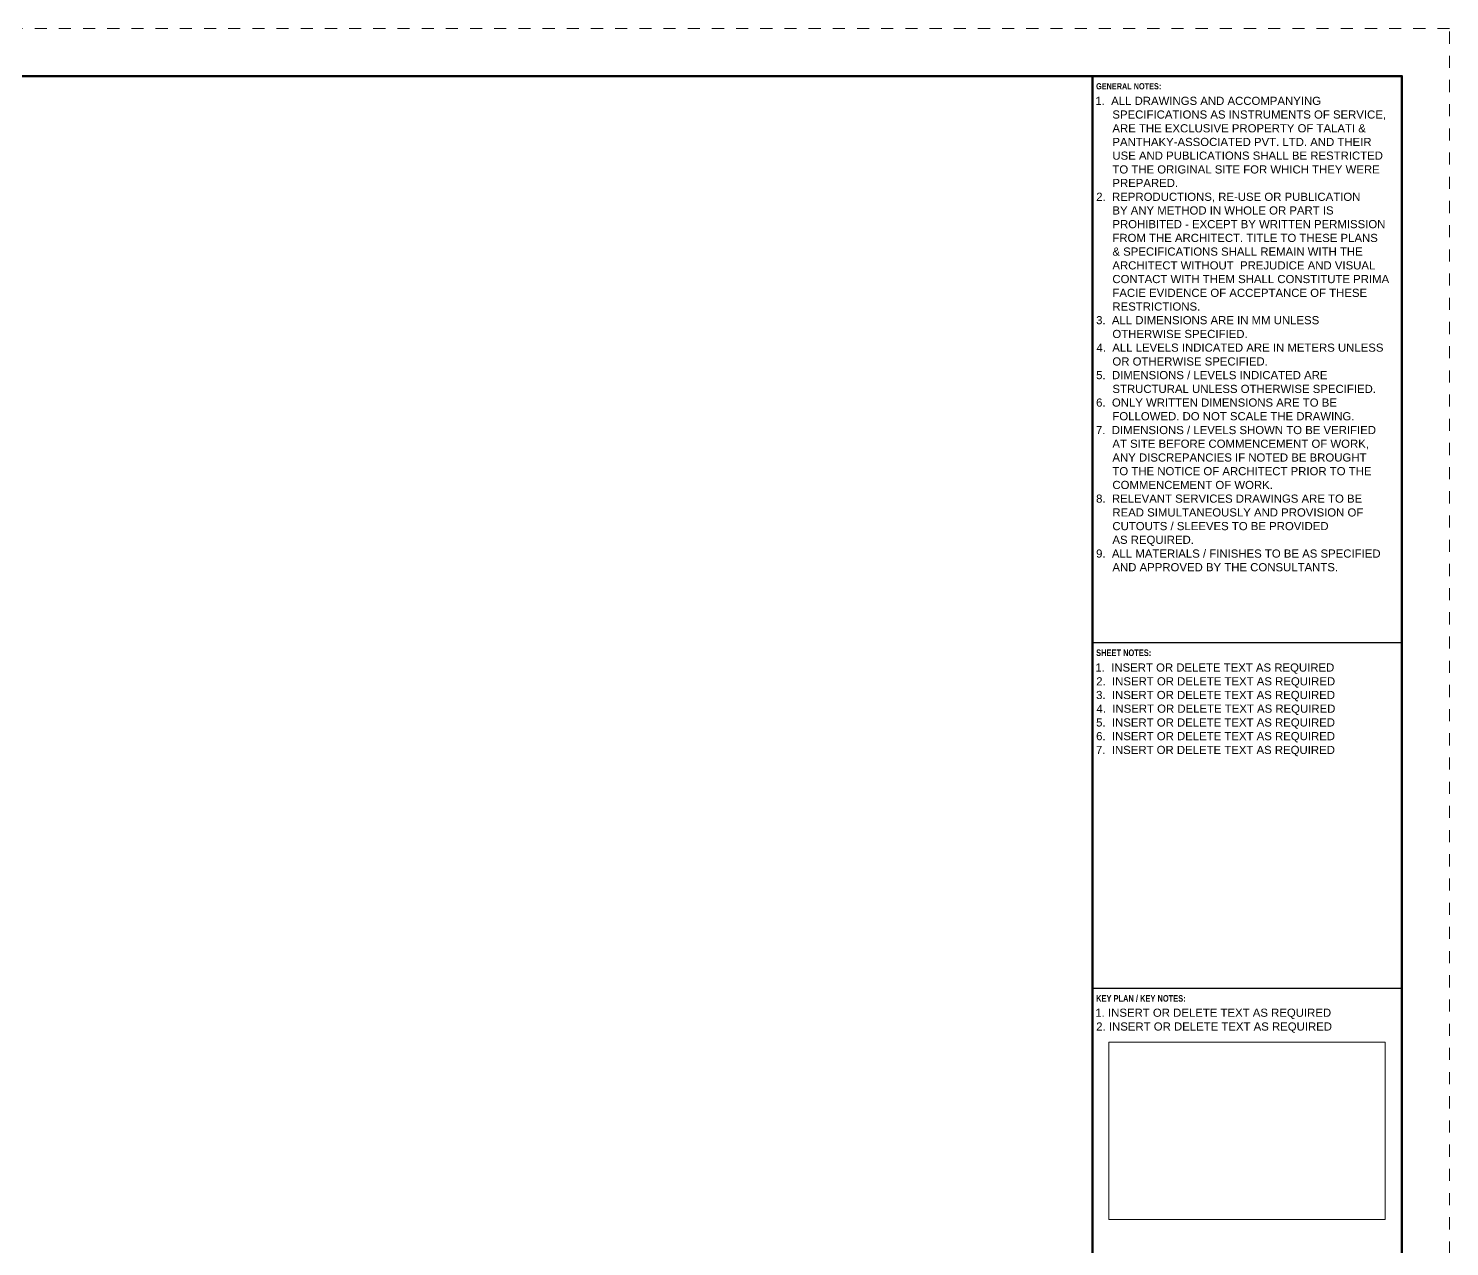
# Paper-space layout 'Cover Sheet A2' of a CAD drawing. Header units: inches. Extents: x 0 to 23.5, y -3.2 to 17.1.
# Drawn here: x 11.75 to 23.5, y 7.06 to 17.13 of the extents above; entities that cross this region are included whole.
import ezdxf
from ezdxf.enums import TextEntityAlignment as Align

# ---------------------------------------------------------------- set-up
doc = ezdxf.new("R2010")
doc.units = ezdxf.units.IN
doc.linetypes.add('DASHDOT', pattern=[1, 0.5, -0.25, 0, -0.25])
doc.layers.add('G-ANNO-REFR', color=253, linetype='DASHDOT', lineweight=5, plot=False)
for name, color, linetype, lineweight in [('G-ANNO-TEXT', 3, 'Continuous', 15), ('G-ANNO-TTLB', 7, 'Continuous', 50), ('G-PAPR-MEDM', 6, 'Continuous', 30), ('G-PAPR-THCK', 4, 'Continuous', 100), ('G-PAPR-THIN', 20, 'Continuous', 5)]:
    doc.layers.add(name, color=color, linetype=linetype, lineweight=lineweight)
doc.styles.add('NOTES', font='arial.ttf', dxfattribs={"height": 2})
doc.styles.add('SUB-TITLE', font='swisscb.ttf')
doc.styles.add('SUB-TITLE-2', font='swissc.ttf')
doc.styles.add('TITLE', font='swisscb.ttf')

# ---------------------------------------------------------------- blocks, each defined once
blk = doc.blocks.new('KEY CONTAINER')
blk.add_lwpolyline([(0, 0), (67.86, 0), (67.86, 43.58), (0, 43.58)], close=True)
blk = doc.blocks.new('*U171')
at = {"layer": 'G-ANNO-REFR'}
blk.add_lwpolyline([(0, 0), (597, 0), (597, 435), (0, 435)], close=True, dxfattribs=at)
at = {"layer": 'G-PAPR-MEDM'}
for points in [[(522, 306.09), (587, 306.09)], [(522, 233.49), (587, 233.49)]]:
    blk.add_lwpolyline(points, dxfattribs=at)
at = {"layer": 'G-PAPR-THCK'}
blk.add_lwpolyline([(20, 425), (587, 425), (587, 10), (20, 10)], close=True, dxfattribs=at)
blk.add_lwpolyline([(522, 10), (522, 425)], dxfattribs=at)
at = {"layer": 'G-PAPR-THIN'}
blk.add_lwpolyline([(522, 425), (587, 425), (587, 10), (522, 10)], close=True, dxfattribs=at)
at = {"layer": 'G-PAPR-THIN', "xscale": 0.8552631579099921, "yscale": 0.8552631579099921, "zscale": 0.8552631579099921}
blk.add_blockref('KEY CONTAINER', (525.42, 184.92), dxfattribs=at)
at = {"layer": 'G-ANNO-TEXT'}
for tag, p, height, style in [('GENERAL_NOTES_001', (522.6, 418.95), 1.71, 'NOTES'), ('GENERAL_NOTES_002', (522.86, 416.07), 1.71, 'NOTES'), ('GENERAL_NOTES_003', (522.86, 413.19), 1.71, 'NOTES'), ('GENERAL_NOTES_004', (522.86, 410.31), 1.71, 'NOTES'), ('GENERAL_NOTES_005', (522.86, 407.43), 1.71, 'NOTES'), ('GENERAL_NOTES_006', (522.86, 404.55), 1.71, 'NOTES'), ('GENERAL_NOTES_007', (522.86, 401.7), 1.71, 'NOTES'), ('GENERAL_NOTES_008', (522.79, 398.82), 1.71, 'NOTES'), ('GENERAL_NOTES_009', (522.86, 395.93), 1.71, 'NOTES'), ('GENERAL_NOTES_010', (522.86, 393.05), 1.71, 'NOTES'), ('GENERAL_NOTES_011', (522.86, 390.17), 1.71, 'NOTES'), ('GENERAL_NOTES_012', (522.86, 387.29), 1.71, 'NOTES'), ('GENERAL_NOTES_013', (522.86, 384.41), 1.71, 'NOTES'), ('GENERAL_NOTES_014', (522.86, 381.53), 1.71, 'NOTES'), ('GENERAL_NOTES_015', (522.86, 378.65), 1.71, 'NOTES'), ('GENERAL_NOTES_016', (522.86, 375.77), 1.71, 'NOTES'), ('GENERAL_NOTES_017', (522.75, 372.89), 1.71, 'NOTES'), ('GENERAL_NOTES_018', (522.86, 370), 1.71, 'NOTES'), ('GENERAL_NOTES_019', (522.82, 367.12), 1.71, 'NOTES'), ('GENERAL_NOTES_020', (522.86, 364.24), 1.71, 'NOTES'), ('GENERAL_NOTES_021', (522.76, 361.36), 1.71, 'NOTES'), ('GENERAL_NOTES_022', (522.86, 358.48), 1.71, 'NOTES'), ('GENERAL_NOTES_023', (522.77, 355.6), 1.71, 'NOTES'), ('GENERAL_NOTES_024', (522.86, 352.72), 1.71, 'NOTES'), ('GENERAL_NOTES_025', (522.74, 349.84), 1.71, 'NOTES'), ('GENERAL_NOTES_026', (522.86, 346.96), 1.71, 'NOTES'), ('GENERAL_NOTES_027', (522.86, 344.07), 1.71, 'NOTES'), ('GENERAL_NOTES_028', (522.86, 341.19), 1.71, 'NOTES'), ('GENERAL_NOTES_029', (522.86, 338.31), 1.71, 'NOTES'), ('GENERAL_NOTES_030', (522.76, 335.43), 1.71, 'NOTES'), ('GENERAL_NOTES_031', (522.86, 332.55), 1.71, 'NOTES'), ('GENERAL_NOTES_032', (522.86, 329.67), 1.71, 'NOTES'), ('GENERAL_NOTES_033', (522.86, 326.79), 1.71, 'NOTES'), ('GENERAL_NOTES_034', (522.76, 323.91), 1.71, 'NOTES'), ('GENERAL_NOTES_035', (522.86, 321.02), 1.71, 'NOTES'), ('SHEET_NOTES_001', (522.6, 299.97), 1.71, 'NOTES'), ('SHEET_NOTES_002', (522.79, 297.09), 1.71, 'NOTES'), ('SHEET_NOTES_003', (522.75, 294.21), 1.71, 'NOTES'), ('SHEET_NOTES_004', (522.82, 291.33), 1.71, 'NOTES'), ('SHEET_NOTES_005', (522.76, 288.45), 1.71, 'NOTES'), ('SHEET_NOTES_006', (522.77, 285.57), 1.71, 'NOTES'), ('SHEET_NOTES_007', (522.74, 282.68), 1.71, 'NOTES'), ('KEY_NOTES_001', (522.6, 227.5), 1.71, 'NOTES'), ('KEY_NOTES_002', (522.79, 224.62), 1.71, 'NOTES'), ('CLIENTNAME', (522.76, 103.62), 2.57, 'SUB-TITLE-2'), ('CLIENTADDRESS1', (522.76, 100.14), 1.71, 'SUB-TITLE-2'), ('CLIENTADDRESS2', (522.76, 97.24), 1.71, 'SUB-TITLE-2'), ('CLIENTPHONE', (522.76, 94.39), 1.71, 'SUB-TITLE-2'), ('DRAWING_NO', (538.25, 58.25), 3.42, 'SUB-TITLE-2')]:
    blk.add_attdef(tag, p, '', height=height, dxfattribs=dict(at, style=style))
at = {"layer": 'G-ANNO-TEXT', "style": 'SUB-TITLE-2'}
for tag, p in [('REV_NO14', (524.7, 172.4)), ('REV_DATE14', (532.24, 172.4)), ('DRAWN_BY14', (542.01, 172.4)), ('CHECKED_BY14', (552.92, 172.4)), ('REV_NO13', (524.7, 168.98)), ('REV_DATE13', (532.24, 168.98)), ('DRAWN_BY13', (542.01, 168.98)), ('CHECKED_BY13', (552.92, 168.98)), ('REV_NO12', (524.7, 165.56)), ('REV_DATE12', (532.24, 165.56)), ('DRAWN_BY12', (542.01, 165.56)), ('CHECKED_BY12', (552.92, 165.56)), ('REV_NO11', (524.7, 162.14)), ('REV_DATE11', (532.24, 162.14)), ('DRAWN_BY11', (542.01, 162.14)), ('CHECKED_BY11', (552.92, 162.14)), ('REV_NO10', (524.7, 158.72)), ('REV_DATE10', (532.24, 158.72)), ('DRAWN_BY10', (542.01, 158.72)), ('CHECKED_BY10', (552.92, 158.72)), ('REV_NO9', (524.7, 155.3)), ('REV_DATE9', (532.24, 155.3)), ('DRAWN_BY9', (542.01, 155.3)), ('CHECKED_BY9', (552.92, 155.3)), ('REV_NO8', (524.7, 151.88)), ('REV_DATE8', (532.24, 151.88)), ('DRAWN_BY8', (542.01, 151.88)), ('CHECKED_BY8', (552.92, 151.88)), ('REV_NO7', (524.7, 148.46)), ('REV_DATE7', (532.24, 148.46)), ('DRAWN_BY7', (542.01, 148.46)), ('CHECKED_BY7', (552.92, 148.46)), ('REV_NO6', (524.7, 145.03)), ('REV_DATE6', (532.24, 145.03)), ('DRAWN_BY6', (542.01, 145.03)), ('CHECKED_BY6', (552.92, 145.03)), ('REV_NO5', (524.7, 141.61)), ('REV_DATE5', (532.24, 141.61)), ('DRAWN_BY5', (542.01, 141.61)), ('CHECKED_BY5', (552.92, 141.61)), ('REV_NO4', (524.7, 138.19)), ('REV_DATE4', (532.24, 138.19)), ('DRAWN_BY4', (542.01, 138.19)), ('CHECKED_BY4', (552.92, 138.19)), ('REV_NO3', (524.7, 134.77)), ('REV_DATE3', (532.24, 134.77)), ('DRAWN_BY3', (542.01, 134.77)), ('CHECKED_BY3', (552.92, 134.77)), ('REV_NO2', (524.7, 131.35)), ('REV_DATE2', (532.24, 131.35)), ('DRAWN_BY2', (542.01, 131.35)), ('CHECKED_BY2', (552.92, 131.35)), ('REV_NO1', (524.7, 127.93)), ('REV_DATE1', (532.24, 127.93)), ('DRAWN_BY1', (542.01, 127.93)), ('CHECKED_BY1', (552.92, 127.93)), ('REV_NO0', (524.7, 124.51)), ('REV_DATE0', (532.24, 124.51)), ('DRAWN_BY0', (542.01, 124.51)), ('CHECKED_BY0', (552.92, 124.51))]:
    blk.add_attdef(tag, text='', height=1.37, dxfattribs=at).set_placement(p, align=Align.MIDDLE)
for tag, p in [('REV_DESCRIPTION14', (559.75, 172.4)), ('REV_DESCRIPTION13', (559.75, 168.98)), ('REV_DESCRIPTION12', (559.75, 165.56)), ('REV_DESCRIPTION11', (559.75, 162.14)), ('REV_DESCRIPTION10', (559.75, 158.72)), ('REV_DESCRIPTION9', (559.75, 155.3)), ('REV_DESCRIPTION8', (559.75, 151.88)), ('REV_DESCRIPTION7', (559.75, 148.46)), ('REV_DESCRIPTION6', (559.75, 145.03)), ('REV_DESCRIPTION5', (559.75, 141.61)), ('REV_DESCRIPTION4', (559.75, 138.19)), ('REV_DESCRIPTION3', (559.75, 134.77)), ('REV_DESCRIPTION2', (559.75, 131.35)), ('REV_DESCRIPTION1', (559.75, 127.93)), ('REV_DESCRIPTION0', (559.75, 124.51))]:
    blk.add_attdef(tag, text='', height=1.37, dxfattribs=at).set_placement(p, align=Align.MIDDLE_LEFT)
for tag, p in [('PROJECT_NAME1', (538.25, 91.88)), ('PROJECT_NAME2', (538.25, 88.46)), ('PROJECT_CODE', (538.25, 84.41)), ('RELEASE', (538.25, 80.62)), ('STAGE', (538.25, 76.76)), ('DRAWING_TITLE', (538.25, 72.91))]:
    blk.add_attdef(tag, text='', height=2.05, dxfattribs=at).set_placement(p, align=Align.TOP_LEFT)
at = {"layer": 'G-ANNO-TEXT'}
for tag, height, style, p in [('CURRENT_REV', 3.42, 'TITLE', (579.3, 58.25)), ('DRAWN_BY', 2.05, 'SUB-TITLE-2', (529.7, 50.63)), ('CHECKED_BY', 2.05, 'SUB-TITLE-2', (545.95, 50.63)), ('SCALE', 2.05, 'SUB-TITLE-2', (563.05, 50.63)), ('ISSUE_DATE', 2.05, 'SUB-TITLE-2', (579.3, 50.63))]:
    blk.add_attdef(tag, text='', height=height, dxfattribs=dict(at, style=style)).set_placement(p, align=Align.CENTER)
at = {"layer": 'G-ANNO-TEXT', "style": 'SUB-TITLE'}
blk.add_attdef('FILE_NAME', text='', height=1.37, rotation=90, dxfattribs=at).set_placement((587.85, 19.35), align=Align.TOP_LEFT)
at = {"layer": 'G-PAPR-MEDM', "style": 'TITLE'}
blk.add_text('GENERAL NOTES:', height=1.2829, dxfattribs=at).set_placement((522.76, 422.22))
at = {"layer": 'G-PAPR-MEDM', "lineweight": 50, "style": 'TITLE'}
for s, p in [('SHEET NOTES:', (522.76, 303.25)), ('KEY PLAN / KEY NOTES:', (522.76, 230.68))]:
    blk.add_text(s, height=1.3684, dxfattribs=at).set_placement(p)

psp = doc.layouts.new('Cover Sheet A2')

# ---------------------------------------------------------------- block references
at = {"layer": 'G-ANNO-TTLB'}
ref = psp.add_blockref('*U171', (0, 0), dxfattribs=dict(at, xscale=0.03937007874015748, yscale=0.03937007874015748, zscale=0.03937007874015748))
ref.add_attrib('GENERAL_NOTES_001', '1.  ALL DRAWINGS AND ACCOMPANYING', (20.575, 16.494), dxfattribs={"layer": 'G-ANNO-TEXT', "height": 0.06734, "style": 'NOTES'})
ref.add_attrib('SHEET_NOTES_001', '1.  INSERT OR DELETE TEXT AS REQUIRED', (20.575, 11.81), dxfattribs={"layer": 'G-ANNO-TEXT', "height": 0.06734, "style": 'NOTES'})
ref.add_attrib('KEY_NOTES_001', '1. INSERT OR DELETE TEXT AS REQUIRED', (20.575, 8.957), dxfattribs={"layer": 'G-ANNO-TEXT', "height": 0.06734, "style": 'NOTES'})
ref.add_attrib('GENERAL_NOTES_002', '     SPECIFICATIONS AS INSTRUMENTS OF SERVICE,', (20.585, 16.381), dxfattribs={"layer": 'G-ANNO-TEXT', "height": 0.06734, "style": 'NOTES'})
ref.add_attrib('GENERAL_NOTES_003', '     ARE THE EXCLUSIVE PROPERTY OF TALATI &', (20.585, 16.267), dxfattribs={"layer": 'G-ANNO-TEXT', "height": 0.06734, "style": 'NOTES'})
ref.add_attrib('GENERAL_NOTES_004', '     PANTHAKY-ASSOCIATED PVT. LTD. AND THEIR', (20.585, 16.154), dxfattribs={"layer": 'G-ANNO-TEXT', "height": 0.06734, "style": 'NOTES'})
ref.add_attrib('GENERAL_NOTES_005', '     USE AND PUBLICATIONS SHALL BE RESTRICTED', (20.585, 16.041), dxfattribs={"layer": 'G-ANNO-TEXT', "height": 0.06734, "style": 'NOTES'})
ref.add_attrib('GENERAL_NOTES_006', '     TO THE ORIGINAL SITE FOR WHICH THEY WERE', (20.585, 15.927), dxfattribs={"layer": 'G-ANNO-TEXT', "height": 0.06734, "style": 'NOTES'})
ref.add_attrib('GENERAL_NOTES_007', '     PREPARED.', (20.585, 15.815), dxfattribs={"layer": 'G-ANNO-TEXT', "height": 0.06734, "style": 'NOTES'})
ref.add_attrib('GENERAL_NOTES_008', '2.  REPRODUCTIONS, RE-USE OR PUBLICATION', (20.582, 15.701), dxfattribs={"layer": 'G-ANNO-TEXT', "height": 0.06734, "style": 'NOTES'})
ref.add_attrib('GENERAL_NOTES_009', '     BY ANY METHOD IN WHOLE OR PART IS', (20.585, 15.588), dxfattribs={"layer": 'G-ANNO-TEXT', "height": 0.06734, "style": 'NOTES'})
ref.add_attrib('GENERAL_NOTES_010', '     PROHIBITED - EXCEPT BY WRITTEN PERMISSION', (20.585, 15.475), dxfattribs={"layer": 'G-ANNO-TEXT', "height": 0.06734, "style": 'NOTES'})
ref.add_attrib('GENERAL_NOTES_011', '     FROM THE ARCHITECT. TITLE TO THESE PLANS', (20.585, 15.361), dxfattribs={"layer": 'G-ANNO-TEXT', "height": 0.06734, "style": 'NOTES'})
ref.add_attrib('GENERAL_NOTES_012', '     & SPECIFICATIONS SHALL REMAIN WITH THE', (20.585, 15.248), dxfattribs={"layer": 'G-ANNO-TEXT', "height": 0.06734, "style": 'NOTES'})
ref.add_attrib('GENERAL_NOTES_013', '     ARCHITECT WITHOUT  PREJUDICE AND VISUAL', (20.585, 15.134), dxfattribs={"layer": 'G-ANNO-TEXT', "height": 0.06734, "style": 'NOTES'})
ref.add_attrib('GENERAL_NOTES_014', '     CONTACT WITH THEM SHALL CONSTITUTE PRIMA', (20.585, 15.021), dxfattribs={"layer": 'G-ANNO-TEXT', "height": 0.06734, "style": 'NOTES'})
ref.add_attrib('GENERAL_NOTES_015', '     FACIE EVIDENCE OF ACCEPTANCE OF THESE', (20.585, 14.907), dxfattribs={"layer": 'G-ANNO-TEXT', "height": 0.06734, "style": 'NOTES'})
ref.add_attrib('GENERAL_NOTES_016', '     RESTRICTIONS.', (20.585, 14.794), dxfattribs={"layer": 'G-ANNO-TEXT', "height": 0.06734, "style": 'NOTES'})
ref.add_attrib('GENERAL_NOTES_017', '3.  ALL DIMENSIONS ARE IN MM UNLESS', (20.581, 14.681), dxfattribs={"layer": 'G-ANNO-TEXT', "height": 0.06734, "style": 'NOTES'})
ref.add_attrib('GENERAL_NOTES_018', '     OTHERWISE SPECIFIED.', (20.585, 14.567), dxfattribs={"layer": 'G-ANNO-TEXT', "height": 0.06734, "style": 'NOTES'})
ref.add_attrib('GENERAL_NOTES_019', '4.  ALL LEVELS INDICATED ARE IN METERS UNLESS', (20.584, 14.454), dxfattribs={"layer": 'G-ANNO-TEXT', "height": 0.06734, "style": 'NOTES'})
ref.add_attrib('GENERAL_NOTES_020', '     OR OTHERWISE SPECIFIED.', (20.585, 14.34), dxfattribs={"layer": 'G-ANNO-TEXT', "height": 0.06734, "style": 'NOTES'})
ref.add_attrib('GENERAL_NOTES_021', '5.  DIMENSIONS / LEVELS INDICATED ARE', (20.581, 14.227), dxfattribs={"layer": 'G-ANNO-TEXT', "height": 0.06734, "style": 'NOTES'})
ref.add_attrib('GENERAL_NOTES_022', '     STRUCTURAL UNLESS OTHERWISE SPECIFIED.', (20.585, 14.113), dxfattribs={"layer": 'G-ANNO-TEXT', "height": 0.06734, "style": 'NOTES'})
ref.add_attrib('GENERAL_NOTES_023', '6.  ONLY WRITTEN DIMENSIONS ARE TO BE', (20.581, 14), dxfattribs={"layer": 'G-ANNO-TEXT', "height": 0.06734, "style": 'NOTES'})
ref.add_attrib('GENERAL_NOTES_024', '     FOLLOWED. DO NOT SCALE THE DRAWING.', (20.585, 13.887), dxfattribs={"layer": 'G-ANNO-TEXT', "height": 0.06734, "style": 'NOTES'})
ref.add_attrib('GENERAL_NOTES_025', '7.  DIMENSIONS / LEVELS SHOWN TO BE VERIFIED', (20.58, 13.773), dxfattribs={"layer": 'G-ANNO-TEXT', "height": 0.06734, "style": 'NOTES'})
ref.add_attrib('GENERAL_NOTES_026', '     AT SITE BEFORE COMMENCEMENT OF WORK,', (20.585, 13.66), dxfattribs={"layer": 'G-ANNO-TEXT', "height": 0.06734, "style": 'NOTES'})
ref.add_attrib('GENERAL_NOTES_027', '     ANY DISCREPANCIES IF NOTED BE BROUGHT', (20.585, 13.546), dxfattribs={"layer": 'G-ANNO-TEXT', "height": 0.06734, "style": 'NOTES'})
ref.add_attrib('GENERAL_NOTES_028', '     TO THE NOTICE OF ARCHITECT PRIOR TO THE', (20.585, 13.433), dxfattribs={"layer": 'G-ANNO-TEXT', "height": 0.06734, "style": 'NOTES'})
ref.add_attrib('GENERAL_NOTES_029', '     COMMENCEMENT OF WORK.', (20.585, 13.319), dxfattribs={"layer": 'G-ANNO-TEXT', "height": 0.06734, "style": 'NOTES'})
ref.add_attrib('GENERAL_NOTES_030', '8.  RELEVANT SERVICES DRAWINGS ARE TO BE', (20.581, 13.206), dxfattribs={"layer": 'G-ANNO-TEXT', "height": 0.06734, "style": 'NOTES'})
ref.add_attrib('GENERAL_NOTES_031', '     READ SIMULTANEOUSLY AND PROVISION OF', (20.585, 13.092), dxfattribs={"layer": 'G-ANNO-TEXT', "height": 0.06734, "style": 'NOTES'})
ref.add_attrib('GENERAL_NOTES_032', '     CUTOUTS / SLEEVES TO BE PROVIDED', (20.585, 12.979), dxfattribs={"layer": 'G-ANNO-TEXT', "height": 0.06734, "style": 'NOTES'})
ref.add_attrib('GENERAL_NOTES_033', '     AS REQUIRED.', (20.585, 12.866), dxfattribs={"layer": 'G-ANNO-TEXT', "height": 0.06734, "style": 'NOTES'})
ref.add_attrib('GENERAL_NOTES_034', '9.  ALL MATERIALS / FINISHES TO BE AS SPECIFIED', (20.581, 12.752), dxfattribs={"layer": 'G-ANNO-TEXT', "height": 0.06734, "style": 'NOTES'})
ref.add_attrib('GENERAL_NOTES_035', '     AND APPROVED BY THE CONSULTANTS.', (20.585, 12.639), dxfattribs={"layer": 'G-ANNO-TEXT', "height": 0.06734, "style": 'NOTES'})
ref.add_attrib('SHEET_NOTES_002', '2.  INSERT OR DELETE TEXT AS REQUIRED', (20.582, 11.696), dxfattribs={"layer": 'G-ANNO-TEXT', "height": 0.06734, "style": 'NOTES'})
ref.add_attrib('SHEET_NOTES_003', '3.  INSERT OR DELETE TEXT AS REQUIRED', (20.581, 11.583), dxfattribs={"layer": 'G-ANNO-TEXT', "height": 0.06734, "style": 'NOTES'})
ref.add_attrib('SHEET_NOTES_004', '4.  INSERT OR DELETE TEXT AS REQUIRED', (20.584, 11.47), dxfattribs={"layer": 'G-ANNO-TEXT', "height": 0.06734, "style": 'NOTES'})
ref.add_attrib('SHEET_NOTES_005', '5.  INSERT OR DELETE TEXT AS REQUIRED', (20.581, 11.356), dxfattribs={"layer": 'G-ANNO-TEXT', "height": 0.06734, "style": 'NOTES'})
ref.add_attrib('SHEET_NOTES_006', '6.  INSERT OR DELETE TEXT AS REQUIRED', (20.581, 11.243), dxfattribs={"layer": 'G-ANNO-TEXT', "height": 0.06734, "style": 'NOTES'})
ref.add_attrib('SHEET_NOTES_007', '7.  INSERT OR DELETE TEXT AS REQUIRED', (20.58, 11.129), dxfattribs={"layer": 'G-ANNO-TEXT', "height": 0.06734, "style": 'NOTES'})
ref.add_attrib('KEY_NOTES_002', '2. INSERT OR DELETE TEXT AS REQUIRED', (20.582, 8.843), dxfattribs={"layer": 'G-ANNO-TEXT', "height": 0.06734, "style": 'NOTES'})

doc.saveas('drawing.dxf')
